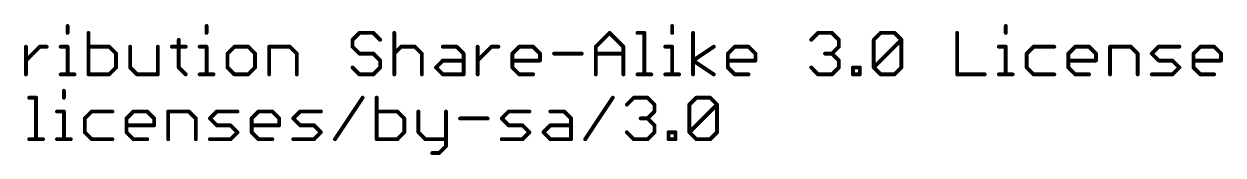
# Model space of a CAD drawing. Extents: x -46 to 61, y -15 to 24.
# Drawn here: x 14.31 to 61.39, y -11.97 to -6.84 of the extents above; entities that cross this region are included whole.
import ezdxf

# ---------------------------------------------------------------- set-up
doc = ezdxf.new("R2010")
doc.units = 0
doc.layers.add('27', color=253, linetype='CONTINUOUS')

msp = doc.modelspace()

# ---------------------------------------------------------------- linework, layer by layer
at = {"layer": '27', "const_width": 0.1524}
for points in [[(16.0207, -6.9156), (16.0207, -7.1868)], [(21.4779, -6.9156), (21.4779, -7.1868)], [(39.7595, -6.9156), (39.7595, -7.1868)], [(52.8567, -6.9156), (52.8567, -7.1868)], [(16.841, -7.1868), (16.841, -8.8138)], [(20.3865, -7.458), (20.3865, -8.5426)], [(27.4808, -7.1868), (27.2097, -7.458)], [(27.2097, -7.458), (27.2097, -7.7291)], [(28.0231, -7.1868), (27.4808, -7.1868)], [(28.2943, -7.458), (28.0231, -7.1868)], [(28.8468, -7.1868), (28.8468, -8.8138)], [(36.7597, -7.7291), (37.3021, -7.1868)], [(37.3021, -7.1868), (37.8444, -7.7291)], [(38.3969, -7.1868), (38.6681, -7.1868)], [(38.6681, -7.1868), (38.6681, -8.8138)], [(40.5798, -8.8138), (40.5798, -7.1868)], [(45.2184, -7.458), (45.4895, -7.1868)], [(45.4895, -7.1868), (46.0319, -7.1868)], [(46.0319, -7.1868), (46.303, -7.458)], [(46.303, -7.458), (46.303, -7.7291)], [(47.6741, -7.458), (47.9453, -7.1868)], [(47.6741, -8.5426), (47.6741, -7.458)], [(47.6741, -8.5426), (48.7588, -7.458)], [(47.9453, -7.1868), (48.4876, -7.1868)], [(48.4876, -7.1868), (48.7588, -7.458)], [(48.7588, -7.458), (48.7588, -8.5426)], [(50.9484, -7.1868), (50.9484, -8.8138)], [(14.3853, -8.8138), (14.3853, -7.7291)], [(14.3853, -8.2715), (14.9276, -7.7291)], [(14.9276, -7.7291), (15.1988, -7.7291)], [(15.7496, -7.7291), (16.0207, -7.7291)], [(16.0207, -7.7291), (16.0207, -8.8138)], [(17.6545, -7.7291), (16.841, -7.7291)], [(17.9257, -8.0003), (17.6545, -7.7291)], [(17.9257, -8.5426), (17.9257, -8.0003)], [(18.4782, -7.7291), (18.4782, -8.5426)], [(19.5628, -8.8138), (19.5628, -7.7291)], [(20.1153, -7.7291), (20.6576, -7.7291)], [(21.2067, -7.7291), (21.4779, -7.7291)], [(21.4779, -7.7291), (21.4779, -8.8138)], [(22.5693, -7.7291), (22.2982, -8.0003)], [(22.2982, -8.0003), (22.2982, -8.5426)], [(23.1117, -7.7291), (22.5693, -7.7291)], [(23.3828, -8.0003), (23.1117, -7.7291)], [(23.3828, -8.5426), (23.3828, -8.0003)], [(23.9353, -8.8138), (23.9353, -7.7291)], [(23.9353, -7.7291), (24.7488, -7.7291)], [(24.7488, -7.7291), (25.02, -8.0003)], [(25.02, -8.0003), (25.02, -8.8138)], [(27.2097, -7.7291), (27.4808, -8.0003)], [(27.4808, -8.0003), (28.0231, -8.0003)], [(28.0231, -8.0003), (28.2943, -8.2715)], [(28.8468, -8.0003), (29.118, -7.7291)], [(29.118, -7.7291), (29.6603, -7.7291)], [(29.6603, -7.7291), (29.9315, -8.0003)], [(29.9315, -8.0003), (29.9315, -8.8138)], [(30.7551, -7.7291), (31.2975, -7.7291)], [(31.2975, -7.7291), (31.5686, -8.0003)], [(31.5686, -8.0003), (31.5686, -8.8138)], [(32.1211, -8.8138), (32.1211, -7.7291)], [(32.1211, -8.2715), (32.6635, -7.7291)], [(32.6635, -7.7291), (32.9346, -7.7291)], [(33.4854, -8.0003), (33.7566, -7.7291)], [(33.4854, -8.5426), (33.4854, -8.0003)], [(33.7566, -7.7291), (34.2989, -7.7291)], [(34.2989, -7.7291), (34.5701, -8.0003)], [(34.5701, -8.0003), (34.5701, -8.2715)], [(35.1226, -8.0003), (36.2072, -8.0003)], [(36.7597, -8.8138), (36.7597, -7.7291)], [(36.7597, -8.0003), (37.8444, -8.0003)], [(37.8444, -7.7291), (37.8444, -8.8138)], [(39.4883, -7.7291), (39.7595, -7.7291)], [(39.7595, -7.7291), (39.7595, -8.8138)], [(40.5798, -8.2715), (41.3933, -7.7291)], [(41.9441, -8.0003), (42.2152, -7.7291)], [(41.9441, -8.5426), (41.9441, -8.0003)], [(42.2152, -7.7291), (42.7576, -7.7291)], [(42.7576, -7.7291), (43.0287, -8.0003)], [(43.0287, -8.0003), (43.0287, -8.2715)], [(46.0319, -8.0003), (45.7607, -8.0003)], [(46.303, -7.7291), (46.0319, -8.0003)], [(46.0319, -8.0003), (46.303, -8.2715)], [(52.5856, -7.7291), (52.8567, -7.7291)], [(52.8567, -7.7291), (52.8567, -8.8138)], [(53.9482, -7.7291), (53.677, -8.0003)], [(53.677, -8.0003), (53.677, -8.5426)], [(54.7617, -7.7291), (53.9482, -7.7291)], [(55.3142, -8.0003), (55.5853, -7.7291)], [(55.3142, -8.5426), (55.3142, -8.0003)], [(55.5853, -7.7291), (56.1277, -7.7291)], [(56.1277, -7.7291), (56.3988, -8.0003)], [(56.3988, -8.0003), (56.3988, -8.2715)], [(56.9513, -8.8138), (56.9513, -7.7291)], [(56.9513, -7.7291), (57.7648, -7.7291)], [(57.7648, -7.7291), (58.036, -8.0003)], [(58.036, -8.0003), (58.036, -8.8138)], [(58.5885, -8.0003), (58.8596, -7.7291)], [(58.8596, -8.2715), (58.5885, -8.0003)], [(58.8596, -7.7291), (59.6731, -7.7291)], [(60.2256, -8.0003), (60.4968, -7.7291)], [(60.2256, -8.5426), (60.2256, -8.0003)], [(60.4968, -7.7291), (61.0391, -7.7291)], [(61.0391, -7.7291), (61.3103, -8.0003)], [(61.3103, -8.0003), (61.3103, -8.2715)], [(17.6545, -8.8138), (17.9257, -8.5426)], [(18.4782, -8.5426), (18.7493, -8.8138)], [(20.3865, -8.5426), (20.6576, -8.8138)], [(22.2982, -8.5426), (22.5693, -8.8138)], [(23.1117, -8.8138), (23.3828, -8.5426)], [(27.4808, -8.8138), (27.2097, -8.5426)], [(28.2943, -8.5426), (28.0231, -8.8138)], [(28.2943, -8.2715), (28.2943, -8.5426)], [(30.484, -8.5426), (30.7551, -8.2715)], [(30.7551, -8.8138), (30.484, -8.5426)], [(30.7551, -8.2715), (31.5686, -8.2715)], [(34.5701, -8.2715), (33.4854, -8.2715)], [(33.7566, -8.8138), (33.4854, -8.5426)], [(41.3933, -8.8138), (40.5798, -8.2715)], [(43.0287, -8.2715), (41.9441, -8.2715)], [(42.2152, -8.8138), (41.9441, -8.5426)], [(45.4895, -8.8138), (45.2184, -8.5426)], [(46.303, -8.5426), (46.0319, -8.8138)], [(46.303, -8.2715), (46.303, -8.5426)], [(46.8555, -8.8138), (46.8555, -8.5426)], [(46.8555, -8.5426), (47.1267, -8.5426)], [(47.1267, -8.5426), (47.1267, -8.8138)], [(47.9453, -8.8138), (47.6741, -8.5426)], [(48.7588, -8.5426), (48.4876, -8.8138)], [(53.677, -8.5426), (53.9482, -8.8138)], [(56.3988, -8.2715), (55.3142, -8.2715)], [(55.5853, -8.8138), (55.3142, -8.5426)], [(59.402, -8.2715), (58.8596, -8.2715)], [(59.6731, -8.5426), (59.402, -8.2715)], [(59.402, -8.8138), (59.6731, -8.5426)], [(61.3103, -8.2715), (60.2256, -8.2715)], [(60.4968, -8.8138), (60.2256, -8.5426)], [(15.7496, -8.8138), (16.2919, -8.8138)], [(16.841, -8.8138), (17.6545, -8.8138)], [(18.7493, -8.8138), (19.5628, -8.8138)], [(21.2067, -8.8138), (21.7491, -8.8138)], [(22.5693, -8.8138), (23.1117, -8.8138)], [(28.0231, -8.8138), (27.4808, -8.8138)], [(31.5686, -8.8138), (30.7551, -8.8138)], [(34.2989, -8.8138), (33.7566, -8.8138)], [(38.3969, -8.8138), (38.9392, -8.8138)], [(39.4883, -8.8138), (40.0307, -8.8138)], [(42.7576, -8.8138), (42.2152, -8.8138)], [(46.0319, -8.8138), (45.4895, -8.8138)], [(47.1267, -8.8138), (46.8555, -8.8138)], [(48.4876, -8.8138), (47.9453, -8.8138)], [(50.9484, -8.8138), (52.0331, -8.8138)], [(52.5856, -8.8138), (53.1279, -8.8138)], [(53.9482, -8.8138), (54.7617, -8.8138)], [(56.1277, -8.8138), (55.5853, -8.8138)], [(58.5885, -8.8138), (59.402, -8.8138)], [(61.0391, -8.8138), (60.4968, -8.8138)], [(15.8763, -9.4556), (15.8763, -9.7268)], [(14.5137, -9.7268), (14.7848, -9.7268)], [(14.7848, -9.7268), (14.7848, -11.3538)], [(26.5195, -11.3538), (27.6041, -9.7268)], [(28.1566, -9.7268), (28.1566, -11.3538)], [(36.3424, -11.3538), (37.4271, -9.7268)], [(37.9796, -9.998), (38.2507, -9.7268)], [(38.2507, -9.7268), (38.7931, -9.7268)], [(38.7931, -9.7268), (39.0642, -9.998)], [(40.4353, -9.998), (40.7065, -9.7268)], [(40.7065, -9.7268), (41.2488, -9.7268)], [(41.2488, -9.7268), (41.52, -9.998)], [(15.6051, -10.2691), (15.8763, -10.2691)], [(15.8763, -10.2691), (15.8763, -11.3538)], [(16.9677, -10.2691), (16.6965, -10.5403)], [(17.7812, -10.2691), (16.9677, -10.2691)], [(18.3337, -10.5403), (18.6049, -10.2691)], [(18.6049, -10.2691), (19.1472, -10.2691)], [(19.1472, -10.2691), (19.4184, -10.5403)], [(19.9709, -11.3538), (19.9709, -10.2691)], [(19.9709, -10.2691), (20.7843, -10.2691)], [(20.7843, -10.2691), (21.0555, -10.5403)], [(21.608, -10.5403), (21.8792, -10.2691)], [(21.8792, -10.2691), (22.6927, -10.2691)], [(23.2452, -10.5403), (23.5163, -10.2691)], [(23.5163, -10.2691), (24.0587, -10.2691)], [(24.0587, -10.2691), (24.3298, -10.5403)], [(24.8823, -10.5403), (25.1535, -10.2691)], [(25.1535, -10.2691), (25.967, -10.2691)], [(28.9701, -10.2691), (28.1566, -10.2691)], [(29.2413, -10.5403), (28.9701, -10.2691)], [(29.7938, -10.2691), (29.7938, -11.0826)], [(30.8785, -10.2691), (30.8785, -11.625)], [(33.0681, -10.5403), (33.3393, -10.2691)], [(33.3393, -10.2691), (34.1528, -10.2691)], [(34.9764, -10.2691), (35.5188, -10.2691)], [(35.5188, -10.2691), (35.7899, -10.5403)], [(39.0642, -10.2691), (38.7931, -10.5403)], [(39.0642, -9.998), (39.0642, -10.2691)], [(40.4353, -11.0826), (40.4353, -9.998)], [(40.4353, -11.0826), (41.52, -9.998)], [(41.52, -9.998), (41.52, -11.0826)], [(16.6965, -10.5403), (16.6965, -11.0826)], [(18.3337, -11.0826), (18.3337, -10.5403)], [(19.4184, -10.8115), (18.3337, -10.8115)], [(19.4184, -10.5403), (19.4184, -10.8115)], [(21.0555, -10.5403), (21.0555, -11.3538)], [(21.8792, -10.8115), (21.608, -10.5403)], [(22.4215, -10.8115), (21.8792, -10.8115)], [(22.6927, -11.0826), (22.4215, -10.8115)], [(23.2452, -11.0826), (23.2452, -10.5403)], [(24.3298, -10.8115), (23.2452, -10.8115)], [(24.3298, -10.5403), (24.3298, -10.8115)], [(25.1535, -10.8115), (24.8823, -10.5403)], [(25.6958, -10.8115), (25.1535, -10.8115)], [(25.967, -11.0826), (25.6958, -10.8115)], [(29.2413, -11.0826), (29.2413, -10.5403)], [(31.431, -10.5403), (32.5156, -10.5403)], [(33.3393, -10.8115), (33.0681, -10.5403)], [(33.8816, -10.8115), (33.3393, -10.8115)], [(34.1528, -11.0826), (33.8816, -10.8115)], [(34.7053, -11.0826), (34.9764, -10.8115)], [(34.9764, -10.8115), (35.7899, -10.8115)], [(35.7899, -10.5403), (35.7899, -11.3538)], [(38.7931, -10.5403), (38.5219, -10.5403)], [(38.7931, -10.5403), (39.0642, -10.8115)], [(39.0642, -10.8115), (39.0642, -11.0826)], [(14.5137, -11.3538), (15.056, -11.3538)], [(15.6051, -11.3538), (16.1474, -11.3538)], [(16.6965, -11.0826), (16.9677, -11.3538)], [(16.9677, -11.3538), (17.7812, -11.3538)], [(18.6049, -11.3538), (18.3337, -11.0826)], [(19.1472, -11.3538), (18.6049, -11.3538)], [(21.608, -11.3538), (22.4215, -11.3538)], [(22.4215, -11.3538), (22.6927, -11.0826)], [(23.5163, -11.3538), (23.2452, -11.0826)], [(24.0587, -11.3538), (23.5163, -11.3538)], [(24.8823, -11.3538), (25.6958, -11.3538)], [(25.6958, -11.3538), (25.967, -11.0826)], [(28.1566, -11.3538), (28.9701, -11.3538)], [(28.9701, -11.3538), (29.2413, -11.0826)], [(29.7938, -11.0826), (30.065, -11.3538)], [(30.065, -11.3538), (30.8785, -11.3538)], [(33.0681, -11.3538), (33.8816, -11.3538)], [(33.8816, -11.3538), (34.1528, -11.0826)], [(34.9764, -11.3538), (34.7053, -11.0826)], [(35.7899, -11.3538), (34.9764, -11.3538)], [(38.2507, -11.3538), (37.9796, -11.0826)], [(38.7931, -11.3538), (38.2507, -11.3538)], [(39.0642, -11.0826), (38.7931, -11.3538)], [(39.6167, -11.3538), (39.6167, -11.0826)], [(39.6167, -11.0826), (39.8879, -11.0826)], [(39.8879, -11.3538), (39.6167, -11.3538)], [(39.8879, -11.0826), (39.8879, -11.3538)], [(40.7065, -11.3538), (40.4353, -11.0826)], [(41.2488, -11.3538), (40.7065, -11.3538)], [(41.52, -11.0826), (41.2488, -11.3538)], [(30.8785, -11.625), (30.6073, -11.8961)], [(30.6073, -11.8961), (30.3361, -11.8961)]]:
    msp.add_lwpolyline(points, dxfattribs=at)
at = {"layer": '27', "const_width": 0.0762}
for points in [[(16.0588, -6.9156, 1), (15.9826, -6.9156)], [(21.516, -6.9156, 1), (21.4398, -6.9156)], [(39.7976, -6.9156, 1), (39.7214, -6.9156)], [(52.8948, -6.9156, 1), (52.8186, -6.9156)], [(15.9826, -7.1868, 1), (16.0588, -7.1868)], [(16.8791, -7.1868, 1), (16.8029, -7.1868)], [(20.4246, -7.458, 1), (20.3484, -7.458)], [(21.4398, -7.1868, 1), (21.516, -7.1868)], [(27.1827, -7.431, 1), (27.2366, -7.4849)], [(27.2478, -7.458, 1), (27.1716, -7.458)], [(27.4808, -7.1487, 1), (27.4808, -7.2249)], [(27.5078, -7.2138, 1), (27.4539, -7.1599)], [(28.0501, -7.1599, 1), (27.9962, -7.2138)], [(28.0231, -7.2249, 1), (28.0231, -7.1487)], [(28.2674, -7.4849, 1), (28.3213, -7.431)], [(28.8849, -7.1868, 1), (28.8087, -7.1868)], [(37.329, -7.1599, 1), (37.2751, -7.2138)], [(37.329, -7.2138, 1), (37.2751, -7.1599)], [(38.3969, -7.1487, 1), (38.3969, -7.2249)], [(38.7062, -7.1868, 1), (38.63, -7.1868)], [(38.6681, -7.2249, 1), (38.6681, -7.1487)], [(39.7214, -7.1868, 1), (39.7976, -7.1868)], [(40.6179, -7.1868, 1), (40.5417, -7.1868)], [(45.1914, -7.431, 1), (45.2453, -7.4849)], [(45.4895, -7.1487, 1), (45.4895, -7.2249)], [(45.5165, -7.2138, 1), (45.4626, -7.1599)], [(46.0588, -7.1599, 1), (46.0049, -7.2138)], [(46.0319, -7.2249, 1), (46.0319, -7.1487)], [(46.3411, -7.458, 1), (46.2649, -7.458)], [(46.2761, -7.4849, 1), (46.33, -7.431)], [(47.7122, -7.458, 1), (47.636, -7.458)], [(47.6472, -7.431, 1), (47.701, -7.4849)], [(47.9453, -7.1487, 1), (47.9453, -7.2249)], [(47.9722, -7.2138, 1), (47.9183, -7.1599)], [(48.5145, -7.1599, 1), (48.4607, -7.2138)], [(48.4876, -7.2249, 1), (48.4876, -7.1487)], [(48.7969, -7.458, 1), (48.7207, -7.458)], [(48.7857, -7.4849, 1), (48.7318, -7.431)], [(48.7318, -7.4849, 1), (48.7857, -7.431)], [(50.9865, -7.1868, 1), (50.9103, -7.1868)], [(52.8186, -7.1868, 1), (52.8948, -7.1868)], [(14.4234, -7.7291, 1), (14.3472, -7.7291)], [(14.9276, -7.691, 1), (14.9276, -7.7672)], [(14.9545, -7.7561, 1), (14.9006, -7.7022)], [(15.1988, -7.7672, 1), (15.1988, -7.691)], [(15.7496, -7.691, 1), (15.7496, -7.7672)], [(16.0588, -7.7291, 1), (15.9826, -7.7291)], [(16.0207, -7.7672, 1), (16.0207, -7.691)], [(16.841, -7.691, 1), (16.841, -7.7672)], [(17.6814, -7.7022, 1), (17.6275, -7.7561)], [(17.6545, -7.7672, 1), (17.6545, -7.691)], [(17.9638, -8.0003, 1), (17.8876, -8.0003)], [(17.8987, -8.0272, 1), (17.9526, -7.9734)], [(18.5163, -7.7291, 1), (18.4401, -7.7291)], [(19.6009, -7.7291, 1), (19.5247, -7.7291)], [(20.1153, -7.691, 1), (20.1153, -7.7672)], [(20.6576, -7.7672, 1), (20.6576, -7.691)], [(21.2067, -7.691, 1), (21.2067, -7.7672)], [(21.516, -7.7291, 1), (21.4398, -7.7291)], [(21.4779, -7.7672, 1), (21.4779, -7.691)], [(22.3363, -8.0003, 1), (22.2601, -8.0003)], [(22.2712, -7.9734, 1), (22.3251, -8.0272)], [(22.5693, -7.691, 1), (22.5693, -7.7672)], [(22.5963, -7.7561, 1), (22.5424, -7.7022)], [(23.1386, -7.7022, 1), (23.0847, -7.7561)], [(23.1117, -7.7672, 1), (23.1117, -7.691)], [(23.4209, -8.0003, 1), (23.3447, -8.0003)], [(23.3559, -8.0272, 1), (23.4098, -7.9734)], [(23.9734, -7.7291, 1), (23.8972, -7.7291)], [(23.9353, -7.691, 1), (23.9353, -7.7672)], [(24.7758, -7.7022, 1), (24.7219, -7.7561)], [(24.7488, -7.7672, 1), (24.7488, -7.691)], [(25.0581, -8.0003, 1), (24.9819, -8.0003)], [(24.9931, -8.0272, 1), (25.0469, -7.9734)], [(27.2366, -7.7022, 1), (27.1827, -7.7561)], [(27.1716, -7.7291, 1), (27.2478, -7.7291)], [(27.4808, -7.9622, 1), (27.4808, -8.0384)], [(27.4539, -8.0272, 1), (27.5078, -7.9734)], [(28.0501, -7.9734, 1), (27.9962, -8.0272)], [(28.0231, -8.0384, 1), (28.0231, -7.9622)], [(28.8199, -7.9734, 1), (28.8738, -8.0272)], [(29.118, -7.691, 1), (29.118, -7.7672)], [(29.1449, -7.7561, 1), (29.091, -7.7022)], [(29.6872, -7.7022, 1), (29.6334, -7.7561)], [(29.6603, -7.7672, 1), (29.6603, -7.691)], [(29.9696, -8.0003, 1), (29.8934, -8.0003)], [(29.9045, -8.0272, 1), (29.9584, -7.9734)], [(30.7551, -7.691, 1), (30.7551, -7.7672)], [(31.3244, -7.7022, 1), (31.2705, -7.7561)], [(31.2975, -7.7672, 1), (31.2975, -7.691)], [(31.6067, -8.0003, 1), (31.5305, -8.0003)], [(31.5417, -8.0272, 1), (31.5956, -7.9734)], [(32.1592, -7.7291, 1), (32.083, -7.7291)], [(32.6635, -7.691, 1), (32.6635, -7.7672)], [(32.6904, -7.7561, 1), (32.6365, -7.7022)], [(32.9346, -7.7672, 1), (32.9346, -7.691)], [(33.5235, -8.0003, 1), (33.4473, -8.0003)], [(33.4585, -7.9734, 1), (33.5124, -8.0272)], [(33.7566, -7.691, 1), (33.7566, -7.7672)], [(33.7835, -7.7561, 1), (33.7296, -7.7022)], [(34.3259, -7.7022, 1), (34.272, -7.7561)], [(34.2989, -7.7672, 1), (34.2989, -7.691)], [(34.6082, -8.0003, 1), (34.532, -8.0003)], [(34.5431, -8.0272, 1), (34.597, -7.9734)], [(35.1226, -7.9622, 1), (35.1226, -8.0384)], [(36.2072, -8.0384, 1), (36.2072, -7.9622)], [(36.7978, -7.7291, 1), (36.7216, -7.7291)], [(36.7328, -7.7022, 1), (36.7867, -7.7561)], [(36.7597, -7.9622, 1), (36.7597, -8.0384)], [(37.8825, -7.7291, 1), (37.8063, -7.7291)], [(37.8174, -7.7561, 1), (37.8713, -7.7022)], [(37.8444, -8.0384, 1), (37.8444, -7.9622)], [(39.4883, -7.691, 1), (39.4883, -7.7672)], [(39.7976, -7.7291, 1), (39.7214, -7.7291)], [(39.7595, -7.7672, 1), (39.7595, -7.691)], [(41.4144, -7.7608, 1), (41.3721, -7.6974)], [(41.9822, -8.0003, 1), (41.906, -8.0003)], [(41.9171, -7.9734, 1), (41.971, -8.0272)], [(42.2152, -7.691, 1), (42.2152, -7.7672)], [(42.2422, -7.7561, 1), (42.1883, -7.7022)], [(42.7845, -7.7022, 1), (42.7306, -7.7561)], [(42.7576, -7.7672, 1), (42.7576, -7.691)], [(43.0668, -8.0003, 1), (42.9906, -8.0003)], [(43.0018, -8.0272, 1), (43.0557, -7.9734)], [(45.7607, -7.9622, 1), (45.7607, -8.0384)], [(46.0588, -7.9734, 1), (46.0049, -8.0272)], [(46.0049, -7.9734, 1), (46.0588, -8.0272)], [(46.0319, -8.0384, 1), (46.0319, -7.9622)], [(46.2649, -7.7291, 1), (46.3411, -7.7291)], [(46.33, -7.7561, 1), (46.2761, -7.7022)], [(52.5856, -7.691, 1), (52.5856, -7.7672)], [(52.8948, -7.7291, 1), (52.8186, -7.7291)], [(52.8567, -7.7672, 1), (52.8567, -7.691)], [(53.7151, -8.0003, 1), (53.6389, -8.0003)], [(53.6501, -7.9734, 1), (53.704, -8.0272)], [(53.9482, -7.691, 1), (53.9482, -7.7672)], [(53.9751, -7.7561, 1), (53.9212, -7.7022)], [(54.7617, -7.7672, 1), (54.7617, -7.691)], [(55.3523, -8.0003, 1), (55.2761, -8.0003)], [(55.2872, -7.9734, 1), (55.3411, -8.0272)], [(55.5853, -7.691, 1), (55.5853, -7.7672)], [(55.6123, -7.7561, 1), (55.5584, -7.7022)], [(56.1546, -7.7022, 1), (56.1007, -7.7561)], [(56.1277, -7.7672, 1), (56.1277, -7.691)], [(56.4369, -8.0003, 1), (56.3607, -8.0003)], [(56.3719, -8.0272, 1), (56.4258, -7.9734)], [(56.9894, -7.7291, 1), (56.9132, -7.7291)], [(56.9513, -7.691, 1), (56.9513, -7.7672)], [(57.7918, -7.7022, 1), (57.7379, -7.7561)], [(57.7648, -7.7672, 1), (57.7648, -7.691)], [(58.0741, -8.0003, 1), (57.9979, -8.0003)], [(58.009, -8.0272, 1), (58.0629, -7.9734)], [(58.6154, -7.9734, 1), (58.5615, -8.0272)], [(58.5615, -7.9734, 1), (58.6154, -8.0272)], [(58.8596, -7.691, 1), (58.8596, -7.7672)], [(58.8866, -7.7561, 1), (58.8327, -7.7022)], [(59.6731, -7.7672, 1), (59.6731, -7.691)], [(60.2637, -8.0003, 1), (60.1875, -8.0003)], [(60.1987, -7.9734, 1), (60.2526, -8.0272)], [(60.4968, -7.691, 1), (60.4968, -7.7672)], [(60.5237, -7.7561, 1), (60.4699, -7.7022)], [(61.0661, -7.7022, 1), (61.0122, -7.7561)], [(61.0391, -7.7672, 1), (61.0391, -7.691)], [(61.3484, -8.0003, 1), (61.2722, -8.0003)], [(61.2834, -8.0272, 1), (61.3372, -7.9734)], [(14.3583, -8.2445, 1), (14.4122, -8.2984)], [(17.9526, -8.5696, 1), (17.8987, -8.5157)], [(18.5051, -8.5157, 1), (18.4512, -8.5696)], [(20.4134, -8.5157, 1), (20.3595, -8.5696)], [(22.3251, -8.5157, 1), (22.2712, -8.5696)], [(23.4098, -8.5696, 1), (23.3559, -8.5157)], [(27.2366, -8.5157, 1), (27.1827, -8.5696)], [(28.3324, -8.2715, 1), (28.2562, -8.2715)], [(28.2674, -8.2984, 1), (28.3213, -8.2445)], [(28.3213, -8.5696, 1), (28.2674, -8.5157)], [(30.5109, -8.5157, 1), (30.457, -8.5696)], [(30.7551, -8.2334, 1), (30.7551, -8.3096)], [(30.7821, -8.2984, 1), (30.7282, -8.2445)], [(31.5686, -8.3096, 1), (31.5686, -8.2334)], [(32.0942, -8.2445, 1), (32.1481, -8.2984)], [(33.4854, -8.2334, 1), (33.4854, -8.3096)], [(33.5124, -8.5157, 1), (33.4585, -8.5696)], [(34.532, -8.2715, 1), (34.6082, -8.2715)], [(34.5701, -8.3096, 1), (34.5701, -8.2334)], [(40.6009, -8.2398, 1), (40.5586, -8.3032)], [(40.5586, -8.2398, 1), (40.6009, -8.3032)], [(41.971, -8.5157, 1), (41.9171, -8.5696)], [(41.9441, -8.2334, 1), (41.9441, -8.3096)], [(42.9906, -8.2715, 1), (43.0668, -8.2715)], [(43.0287, -8.3096, 1), (43.0287, -8.2334)], [(45.2453, -8.5157, 1), (45.1914, -8.5696)], [(46.3411, -8.2715, 1), (46.2649, -8.2715)], [(46.2761, -8.2984, 1), (46.33, -8.2445)], [(46.33, -8.5696, 1), (46.2761, -8.5157)], [(46.8936, -8.5426, 1), (46.8174, -8.5426)], [(46.8555, -8.5045, 1), (46.8555, -8.5807)], [(47.1648, -8.5426, 1), (47.0886, -8.5426)], [(47.1267, -8.5807, 1), (47.1267, -8.5045)], [(47.701, -8.5157, 1), (47.6472, -8.5696)], [(48.7857, -8.5696, 1), (48.7318, -8.5157)], [(53.704, -8.5157, 1), (53.6501, -8.5696)], [(55.3411, -8.5157, 1), (55.2872, -8.5696)], [(55.3142, -8.2334, 1), (55.3142, -8.3096)], [(56.3607, -8.2715, 1), (56.4369, -8.2715)], [(56.3988, -8.3096, 1), (56.3988, -8.2334)], [(58.8596, -8.2334, 1), (58.8596, -8.3096)], [(58.8327, -8.2984, 1), (58.8866, -8.2445)], [(59.4289, -8.2445, 1), (59.375, -8.2984)], [(59.402, -8.3096, 1), (59.402, -8.2334)], [(59.7001, -8.5696, 1), (59.6462, -8.5157)], [(60.2256, -8.2334, 1), (60.2256, -8.3096)], [(60.2526, -8.5157, 1), (60.1987, -8.5696)], [(61.2722, -8.2715, 1), (61.3484, -8.2715)], [(61.3103, -8.3096, 1), (61.3103, -8.2334)], [(14.3472, -8.8138, 1), (14.4234, -8.8138)], [(15.7496, -8.7757, 1), (15.7496, -8.8519)], [(15.9826, -8.8138, 1), (16.0588, -8.8138)], [(16.2919, -8.8519, 1), (16.2919, -8.7757)], [(16.841, -8.7757, 1), (16.841, -8.8519)], [(16.8029, -8.8138, 1), (16.8791, -8.8138)], [(17.6276, -8.7869, 1), (17.6814, -8.8407)], [(17.6545, -8.8519, 1), (17.6545, -8.7757)], [(17.8876, -8.5426, 1), (17.9638, -8.5426)], [(18.4401, -8.5426, 1), (18.5163, -8.5426)], [(18.7493, -8.7757, 1), (18.7493, -8.8519)], [(18.7224, -8.8407, 1), (18.7763, -8.7869)], [(19.5247, -8.8138, 1), (19.6009, -8.8138)], [(19.5628, -8.8519, 1), (19.5628, -8.7757)], [(20.3484, -8.5426, 1), (20.4246, -8.5426)], [(20.6307, -8.8407, 1), (20.6846, -8.7869)], [(21.2067, -8.7757, 1), (21.2067, -8.8519)], [(21.4398, -8.8138, 1), (21.516, -8.8138)], [(21.7491, -8.8519, 1), (21.7491, -8.7757)], [(22.2601, -8.5426, 1), (22.3363, -8.5426)], [(22.5693, -8.7757, 1), (22.5693, -8.8519)], [(22.5424, -8.8407, 1), (22.5963, -8.7869)], [(23.0847, -8.7869, 1), (23.1386, -8.8407)], [(23.1117, -8.8519, 1), (23.1117, -8.7757)], [(23.3447, -8.5426, 1), (23.4209, -8.5426)], [(23.8972, -8.8138, 1), (23.9734, -8.8138)], [(24.9819, -8.8138, 1), (25.0581, -8.8138)], [(27.4808, -8.7757, 1), (27.4808, -8.8519)], [(27.4539, -8.8407, 1), (27.5078, -8.7869)], [(27.9962, -8.7869, 1), (28.0501, -8.8407)], [(28.0231, -8.8519, 1), (28.0231, -8.7757)], [(28.2562, -8.5426, 1), (28.3324, -8.5426)], [(28.8087, -8.8138, 1), (28.8849, -8.8138)], [(29.8934, -8.8138, 1), (29.9696, -8.8138)], [(30.457, -8.5157, 1), (30.5109, -8.5696)], [(30.7551, -8.7757, 1), (30.7551, -8.8519)], [(30.7282, -8.8407, 1), (30.7821, -8.7869)], [(31.5305, -8.8138, 1), (31.6067, -8.8138)], [(31.5686, -8.8519, 1), (31.5686, -8.7757)], [(32.083, -8.8138, 1), (32.1592, -8.8138)], [(33.4473, -8.5426, 1), (33.5235, -8.5426)], [(33.7566, -8.7757, 1), (33.7566, -8.8519)], [(33.7296, -8.8407, 1), (33.7835, -8.7869)], [(34.2989, -8.8519, 1), (34.2989, -8.7757)], [(36.7216, -8.8138, 1), (36.7978, -8.8138)], [(37.8063, -8.8138, 1), (37.8825, -8.8138)], [(38.3969, -8.7757, 1), (38.3969, -8.8519)], [(38.63, -8.8138, 1), (38.7062, -8.8138)], [(38.9392, -8.8519, 1), (38.9392, -8.7757)], [(39.4883, -8.7757, 1), (39.4883, -8.8519)], [(39.7214, -8.8138, 1), (39.7976, -8.8138)], [(40.0307, -8.8519, 1), (40.0307, -8.7757)], [(40.5417, -8.8138, 1), (40.6179, -8.8138)], [(41.3721, -8.8455, 1), (41.4144, -8.7821)], [(41.906, -8.5426, 1), (41.9822, -8.5426)], [(42.2152, -8.7757, 1), (42.2152, -8.8519)], [(42.1883, -8.8407, 1), (42.2422, -8.7869)], [(42.7576, -8.8519, 1), (42.7576, -8.7757)], [(45.4895, -8.7757, 1), (45.4895, -8.8519)], [(45.4626, -8.8407, 1), (45.5165, -8.7869)], [(46.0049, -8.7869, 1), (46.0588, -8.8407)], [(46.0319, -8.8519, 1), (46.0319, -8.7757)], [(46.2649, -8.5426, 1), (46.3411, -8.5426)], [(46.8555, -8.7757, 1), (46.8555, -8.8519)], [(46.8174, -8.8138, 1), (46.8936, -8.8138)], [(47.0886, -8.8138, 1), (47.1648, -8.8138)], [(47.1267, -8.8519, 1), (47.1267, -8.7757)], [(47.6472, -8.5157, 1), (47.701, -8.5696)], [(47.636, -8.5426, 1), (47.7122, -8.5426)], [(47.9453, -8.7757, 1), (47.9453, -8.8519)], [(47.9183, -8.8407, 1), (47.9722, -8.7869)], [(48.4607, -8.7869, 1), (48.5145, -8.8407)], [(48.4876, -8.8519, 1), (48.4876, -8.7757)], [(48.7207, -8.5426, 1), (48.7969, -8.5426)], [(50.9484, -8.7757, 1), (50.9484, -8.8519)], [(50.9103, -8.8138, 1), (50.9865, -8.8138)], [(52.0331, -8.8519, 1), (52.0331, -8.7757)], [(52.5856, -8.7757, 1), (52.5856, -8.8519)], [(52.8186, -8.8138, 1), (52.8948, -8.8138)], [(53.1279, -8.8519, 1), (53.1279, -8.7757)], [(53.6389, -8.5426, 1), (53.7151, -8.5426)], [(53.9482, -8.7757, 1), (53.9482, -8.8519)], [(53.9212, -8.8407, 1), (53.9751, -8.7869)], [(54.7617, -8.8519, 1), (54.7617, -8.7757)], [(55.2761, -8.5426, 1), (55.3523, -8.5426)], [(55.5853, -8.7757, 1), (55.5853, -8.8519)], [(55.5584, -8.8407, 1), (55.6123, -8.7869)], [(56.1277, -8.8519, 1), (56.1277, -8.7757)], [(56.9132, -8.8138, 1), (56.9894, -8.8138)], [(57.9979, -8.8138, 1), (58.0741, -8.8138)], [(58.5885, -8.7757, 1), (58.5885, -8.8519)], [(59.375, -8.7869, 1), (59.4289, -8.8407)], [(59.402, -8.8519, 1), (59.402, -8.7757)], [(59.6462, -8.5696, 1), (59.7001, -8.5157)], [(60.1875, -8.5426, 1), (60.2637, -8.5426)], [(60.4968, -8.7757, 1), (60.4968, -8.8519)], [(60.4699, -8.8407, 1), (60.5237, -8.7869)], [(61.0391, -8.8519, 1), (61.0391, -8.7757)], [(15.9144, -9.4556, 1), (15.8382, -9.4556)], [(14.5137, -9.6887, 1), (14.5137, -9.7649)], [(14.8229, -9.7268, 1), (14.7467, -9.7268)], [(14.7848, -9.7649, 1), (14.7848, -9.6887)], [(15.8382, -9.7268, 1), (15.9144, -9.7268)], [(27.6358, -9.7479, 1), (27.5724, -9.7057)], [(28.1947, -9.7268, 1), (28.1185, -9.7268)], [(37.4588, -9.7479, 1), (37.3954, -9.7057)], [(38.2507, -9.6887, 1), (38.2507, -9.7649)], [(38.2777, -9.7538, 1), (38.2238, -9.6999)], [(38.82, -9.6999, 1), (38.7661, -9.7538)], [(38.7931, -9.7649, 1), (38.7931, -9.6887)], [(40.7065, -9.6887, 1), (40.7065, -9.7649)], [(40.7334, -9.7538, 1), (40.6795, -9.6999)], [(41.2757, -9.6999, 1), (41.2219, -9.7538)], [(41.2488, -9.7649, 1), (41.2488, -9.6887)], [(15.6051, -10.231, 1), (15.6051, -10.3072)], [(15.9144, -10.2691, 1), (15.8382, -10.2691)], [(15.8763, -10.3072, 1), (15.8763, -10.231)], [(16.9677, -10.231, 1), (16.9677, -10.3072)], [(16.9946, -10.2961, 1), (16.9408, -10.2422)], [(17.7812, -10.3072, 1), (17.7812, -10.231)], [(18.6049, -10.231, 1), (18.6049, -10.3072)], [(18.6318, -10.2961, 1), (18.5779, -10.2422)], [(19.1741, -10.2422, 1), (19.1203, -10.2961)], [(19.1472, -10.3072, 1), (19.1472, -10.231)], [(20.009, -10.2691, 1), (19.9328, -10.2691)], [(19.9709, -10.231, 1), (19.9709, -10.3072)], [(20.8113, -10.2422, 1), (20.7574, -10.2961)], [(20.7843, -10.3072, 1), (20.7843, -10.231)], [(21.8792, -10.231, 1), (21.8792, -10.3072)], [(21.9061, -10.2961, 1), (21.8522, -10.2422)], [(22.6927, -10.3072, 1), (22.6927, -10.231)], [(23.5163, -10.231, 1), (23.5163, -10.3072)], [(23.5433, -10.2961, 1), (23.4894, -10.2422)], [(24.0856, -10.2422, 1), (24.0317, -10.2961)], [(24.0587, -10.3072, 1), (24.0587, -10.231)], [(25.1535, -10.231, 1), (25.1535, -10.3072)], [(25.1804, -10.2961, 1), (25.1265, -10.2422)], [(25.967, -10.3072, 1), (25.967, -10.231)], [(28.1566, -10.231, 1), (28.1566, -10.3072)], [(28.9971, -10.2422, 1), (28.9432, -10.2961)], [(28.9701, -10.3072, 1), (28.9701, -10.231)], [(29.8319, -10.2691, 1), (29.7557, -10.2691)], [(30.9166, -10.2691, 1), (30.8404, -10.2691)], [(33.3393, -10.231, 1), (33.3393, -10.3072)], [(33.3662, -10.2961, 1), (33.3123, -10.2422)], [(34.1528, -10.3072, 1), (34.1528, -10.231)], [(34.9764, -10.231, 1), (34.9764, -10.3072)], [(35.5457, -10.2422, 1), (35.4918, -10.2961)], [(35.5188, -10.3072, 1), (35.5188, -10.231)], [(37.9526, -9.971, 1), (38.0065, -10.0249)], [(39.1023, -9.998, 1), (39.0261, -9.998)], [(39.0261, -10.2691, 1), (39.1023, -10.2691)], [(39.0373, -10.0249, 1), (39.0912, -9.971)], [(39.0912, -10.2961, 1), (39.0373, -10.2422)], [(40.4734, -9.998, 1), (40.3972, -9.998)], [(40.4084, -9.971, 1), (40.4623, -10.0249)], [(41.5581, -9.998, 1), (41.4819, -9.998)], [(41.5469, -10.0249, 1), (41.493, -9.971)], [(41.493, -10.0249, 1), (41.5469, -9.971)], [(16.7346, -10.5403, 1), (16.6584, -10.5403)], [(16.6696, -10.5134, 1), (16.7235, -10.5672)], [(18.3718, -10.5403, 1), (18.2956, -10.5403)], [(18.3337, -10.7734, 1), (18.3337, -10.8496)], [(18.3068, -10.5134, 1), (18.3606, -10.5672)], [(19.4565, -10.5403, 1), (19.3803, -10.5403)], [(19.3803, -10.8115, 1), (19.4565, -10.8115)], [(19.3914, -10.5672, 1), (19.4453, -10.5134)], [(19.4184, -10.8496, 1), (19.4184, -10.7734)], [(21.0936, -10.5403, 1), (21.0174, -10.5403)], [(21.0286, -10.5672, 1), (21.0825, -10.5134)], [(21.635, -10.5134, 1), (21.5811, -10.5672)], [(21.5811, -10.5134, 1), (21.635, -10.5672)], [(21.8792, -10.7734, 1), (21.8792, -10.8496)], [(21.8522, -10.8384, 1), (21.9061, -10.7845)], [(22.4484, -10.7845, 1), (22.3946, -10.8384)], [(22.4215, -10.8496, 1), (22.4215, -10.7734)], [(23.2833, -10.5403, 1), (23.2071, -10.5403)], [(23.2182, -10.5134, 1), (23.2721, -10.5672)], [(23.2452, -10.7734, 1), (23.2452, -10.8496)], [(24.3679, -10.5403, 1), (24.2917, -10.5403)], [(24.2917, -10.8115, 1), (24.3679, -10.8115)], [(24.3029, -10.5672, 1), (24.3568, -10.5134)], [(24.3298, -10.8496, 1), (24.3298, -10.7734)], [(24.9093, -10.5134, 1), (24.8554, -10.5672)], [(24.8554, -10.5134, 1), (24.9093, -10.5672)], [(25.1535, -10.7734, 1), (25.1535, -10.8496)], [(25.1265, -10.8384, 1), (25.1804, -10.7845)], [(25.7228, -10.7845, 1), (25.6689, -10.8384)], [(25.6958, -10.8496, 1), (25.6958, -10.7734)], [(29.2794, -10.5403, 1), (29.2032, -10.5403)], [(29.2144, -10.5672, 1), (29.2682, -10.5134)], [(31.431, -10.5022, 1), (31.431, -10.5784)], [(32.5156, -10.5784, 1), (32.5156, -10.5022)], [(33.095, -10.5134, 1), (33.0412, -10.5672)], [(33.0412, -10.5134, 1), (33.095, -10.5672)], [(33.3393, -10.7734, 1), (33.3393, -10.8496)], [(33.3123, -10.8384, 1), (33.3662, -10.7845)], [(33.9085, -10.7845, 1), (33.8547, -10.8384)], [(33.8816, -10.8496, 1), (33.8816, -10.7734)], [(34.9764, -10.7734, 1), (34.9764, -10.8496)], [(35.0034, -10.8384, 1), (34.9495, -10.7845)], [(35.828, -10.5403, 1), (35.7518, -10.5403)], [(35.763, -10.5672, 1), (35.8169, -10.5134)], [(35.7899, -10.8496, 1), (35.7899, -10.7734)], [(38.5219, -10.5022, 1), (38.5219, -10.5784)], [(38.82, -10.5134, 1), (38.7661, -10.5672)], [(38.7661, -10.5134, 1), (38.82, -10.5672)], [(38.7931, -10.5784, 1), (38.7931, -10.5022)], [(39.1023, -10.8115, 1), (39.0261, -10.8115)], [(39.0373, -10.8384, 1), (39.0912, -10.7845)], [(14.5137, -11.3157, 1), (14.5137, -11.3919)], [(15.056, -11.3919, 1), (15.056, -11.3157)], [(15.6051, -11.3157, 1), (15.6051, -11.3919)], [(16.1474, -11.3919, 1), (16.1474, -11.3157)], [(16.7235, -11.0557, 1), (16.6696, -11.1096)], [(16.6584, -11.0826, 1), (16.7346, -11.0826)], [(16.9677, -11.3157, 1), (16.9677, -11.3919)], [(16.9408, -11.3807, 1), (16.9946, -11.3269)], [(17.7812, -11.3919, 1), (17.7812, -11.3157)], [(18.3606, -11.0557, 1), (18.3068, -11.1096)], [(18.2956, -11.0826, 1), (18.3718, -11.0826)], [(18.6049, -11.3157, 1), (18.6049, -11.3919)], [(18.5779, -11.3807, 1), (18.6318, -11.3269)], [(19.1472, -11.3919, 1), (19.1472, -11.3157)], [(21.608, -11.3157, 1), (21.608, -11.3919)], [(22.3946, -11.3269, 1), (22.4484, -11.3807)], [(22.4215, -11.3919, 1), (22.4215, -11.3157)], [(22.7196, -11.1096, 1), (22.6657, -11.0557)], [(22.6657, -11.1096, 1), (22.7196, -11.0557)], [(23.2721, -11.0557, 1), (23.2182, -11.1096)], [(23.2071, -11.0826, 1), (23.2833, -11.0826)], [(23.5163, -11.3157, 1), (23.5163, -11.3919)], [(23.4894, -11.3807, 1), (23.5433, -11.3269)], [(24.0587, -11.3919, 1), (24.0587, -11.3157)], [(24.8823, -11.3157, 1), (24.8823, -11.3919)], [(25.6689, -11.3269, 1), (25.7228, -11.3807)], [(25.6958, -11.3919, 1), (25.6958, -11.3157)], [(25.9939, -11.1096, 1), (25.94, -11.0557)], [(25.94, -11.1096, 1), (25.9939, -11.0557)], [(26.4878, -11.3327, 1), (26.5512, -11.3749)], [(28.1566, -11.3157, 1), (28.1566, -11.3919)], [(28.9432, -11.3269, 1), (28.9971, -11.3807)], [(28.9701, -11.3919, 1), (28.9701, -11.3157)], [(29.2032, -11.0826, 1), (29.2794, -11.0826)], [(29.2682, -11.1096, 1), (29.2144, -11.0557)], [(29.8207, -11.0557, 1), (29.7669, -11.1096)], [(29.7557, -11.0826, 1), (29.8319, -11.0826)], [(30.065, -11.3157, 1), (30.065, -11.3919)], [(30.038, -11.3807, 1), (30.0919, -11.3269)], [(30.8785, -11.3919, 1), (30.8785, -11.3157)], [(33.0681, -11.3157, 1), (33.0681, -11.3919)], [(33.8547, -11.3269, 1), (33.9085, -11.3807)], [(33.8816, -11.3919, 1), (33.8816, -11.3157)], [(34.1797, -11.1096, 1), (34.1258, -11.0557)], [(34.1258, -11.1096, 1), (34.1797, -11.0557)], [(34.7322, -11.0557, 1), (34.6783, -11.1096)], [(34.6783, -11.0557, 1), (34.7322, -11.1096)], [(34.9764, -11.3157, 1), (34.9764, -11.3919)], [(34.9495, -11.3807, 1), (35.0034, -11.3269)], [(35.7899, -11.3919, 1), (35.7899, -11.3157)], [(36.3107, -11.3327, 1), (36.3741, -11.3749)], [(38.0065, -11.0557, 1), (37.9526, -11.1096)], [(38.2507, -11.3157, 1), (38.2507, -11.3919)], [(38.2238, -11.3807, 1), (38.2777, -11.3269)], [(38.7661, -11.3269, 1), (38.82, -11.3807)], [(38.7931, -11.3919, 1), (38.7931, -11.3157)], [(39.0261, -11.0826, 1), (39.1023, -11.0826)], [(39.0912, -11.1096, 1), (39.0373, -11.0557)], [(39.6548, -11.0826, 1), (39.5786, -11.0826)], [(39.6167, -11.0445, 1), (39.6167, -11.1207)], [(39.6167, -11.3157, 1), (39.6167, -11.3919)], [(39.926, -11.0826, 1), (39.8498, -11.0826)], [(39.8879, -11.1207, 1), (39.8879, -11.0445)], [(39.8879, -11.3919, 1), (39.8879, -11.3157)], [(40.4623, -11.0557, 1), (40.4084, -11.1096)], [(40.4084, -11.0557, 1), (40.4623, -11.1096)], [(40.3972, -11.0826, 1), (40.4734, -11.0826)], [(40.7065, -11.3157, 1), (40.7065, -11.3919)], [(40.6795, -11.3807, 1), (40.7334, -11.3269)], [(41.2219, -11.3269, 1), (41.2757, -11.3807)], [(41.2488, -11.3919, 1), (41.2488, -11.3157)], [(41.4819, -11.0826, 1), (41.5581, -11.0826)], [(41.5469, -11.1096, 1), (41.493, -11.0557)], [(14.7467, -11.3538, 1), (14.8229, -11.3538)], [(15.8382, -11.3538, 1), (15.9144, -11.3538)], [(19.9328, -11.3538, 1), (20.009, -11.3538)], [(21.0174, -11.3538, 1), (21.0936, -11.3538)], [(28.1185, -11.3538, 1), (28.1947, -11.3538)], [(30.8404, -11.625, 1), (30.9166, -11.625)], [(30.9054, -11.6519, 1), (30.8515, -11.598)], [(35.7518, -11.3538, 1), (35.828, -11.3538)], [(39.5786, -11.3538, 1), (39.6548, -11.3538)], [(39.8498, -11.3538, 1), (39.926, -11.3538)], [(30.3361, -11.858, 1), (30.3361, -11.9342)], [(30.5803, -11.8692, 1), (30.6342, -11.9231)], [(30.6073, -11.9342, 1), (30.6073, -11.858)]]:
    msp.add_lwpolyline(points, format="xyb", dxfattribs=at)

doc.saveas('drawing.dxf')
